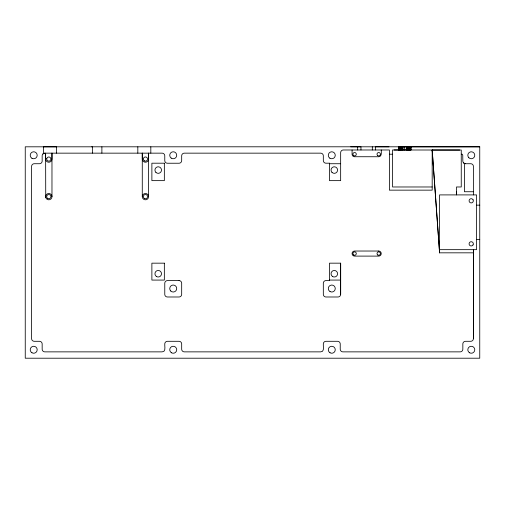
<?xml version="1.0" encoding="UTF-8"?>
<svg xmlns="http://www.w3.org/2000/svg" width="505" height="505" viewBox="0 0 505 505"><rect width="100%" height="100%" fill="white"/><g stroke="black" fill="none" stroke-linecap="round" stroke-linejoin="round"><path stroke-width="0.76" d="M51.971 196.641A3.169 3.169 0 0 0 47.211 193.895A3.169 3.169 0 0 0 47.211 199.387A3.169 3.169 0 0 0 51.971 196.641L51.971 153.154L51.971 159.056A3.169 3.169 0 0 1 48.802 162.225A3.169 3.169 0 0 1 45.627 159.056L45.627 153.154L45.734 197.461M142.277 196.641L142.277 153.154L142.277 159.056A3.169 3.169 0 0 0 145.446 162.225A3.169 3.169 0 0 0 148.621 159.056L148.621 153.154L148.621 196.641A3.169 3.169 0 0 1 143.862 199.387A3.169 3.169 0 0 1 143.862 193.895A3.169 3.169 0 0 1 148.621 196.641M42.938 153.93L44.806 153.154L162.13 153.154A2.645 2.645 0 0 1 164.769 155.799L164.769 160.603A2.645 2.645 0 0 0 167.414 163.241L179.041 163.235A2.645 2.645 0 0 0 181.68 160.59L181.68 155.799A2.645 2.645 0 0 1 184.325 153.154L320.675 153.154A2.645 2.645 0 0 1 323.32 155.799L323.32 160.552A2.645 2.645 0 0 0 325.959 163.197L329.475 163.197L329.475 180.639L340.654 180.639L340.654 152.63A2.645 2.645 0 0 1 343.293 149.985L389.38 149.985L389.38 190.151L432.185 190.151L432.185 150.036L461.254 150.036L461.254 186.976L456.495 186.976L456.469 194.905L456.495 191.736M340.654 294.346L340.654 263.168L329.475 263.168L329.475 280.591L325.959 280.584A2.645 2.645 0 0 0 323.32 283.223L323.32 294.346A2.645 2.645 0 0 0 325.959 296.99L338.009 296.99A2.645 2.645 0 0 0 340.654 294.346L340.654 263.168M439.584 252.828L432.185 150.036L439.584 252.828L439.584 249.659L476.581 249.659L476.581 194.905L439.558 194.905L439.584 252.828L473.406 252.828L473.406 338.653A2.645 2.645 0 0 1 470.767 341.298L465.484 341.298A2.645 2.645 0 0 0 462.839 343.943L462.839 349.226A2.645 2.645 0 0 1 460.194 351.865L342.87 351.865A2.645 2.645 0 0 1 340.231 349.226L340.231 343.943A2.645 2.645 0 0 0 337.586 341.298L325.959 341.298A2.645 2.645 0 0 0 323.32 343.943C323.048 346.266 324.753 351.947 320.675 351.865L184.325 351.865A2.645 2.645 0 0 1 181.68 349.226L181.68 343.943A2.645 2.645 0 0 0 179.041 341.298L167.414 341.298A2.645 2.645 0 0 0 164.769 343.943C164.504 346.266 166.208 351.947 162.13 351.865L44.806 351.865A2.645 2.645 0 0 1 42.161 349.226L42.161 343.943A2.645 2.645 0 0 0 39.516 341.298L34.233 341.298A2.645 2.645 0 0 1 31.594 338.653L31.594 166.366A2.645 2.645 0 0 1 34.233 163.727L39.516 163.727A2.645 2.645 0 0 0 42.161 161.082L42.161 155.799A2.645 2.645 0 0 1 44.806 153.154M473.381 194.905L473.406 166.366A2.645 2.645 0 0 0 470.767 163.727L465.484 163.727L463.615 162.951M432.185 186.976L392.549 186.976L392.549 149.985L411.019 149.985L411.019 146.816M91.759 146.822L92.371 146.816L92.371 153.154M350.723 146.803L479.75 146.816L479.75 358.209L25.25 358.209L25.25 146.816L360.961 146.797L360.961 149.985M479.75 146.816L398.388 146.816L398.394 149.985M389.38 154.214L392.549 154.214M461.254 154.214L462.283 154.214L462.75 155.117L462.839 161.082A2.645 2.645 0 0 0 465.484 163.727M340.654 163.727L329.475 163.727L329.475 163.197M476.581 205.156L479.75 205.156M476.581 239.408L479.75 239.408M340.654 280.079L329.475 280.079L329.475 280.591M388.976 146.81L375.625 146.791L375.619 149.985M394.134 149.985L459.67 150.036M473.381 191.742L464.423 191.736L464.417 163.481M357.66 146.791L357.673 149.985M473.406 252.828L473.381 249.659L473.406 338.653M410.83 146.816L410.83 149.985M410.199 146.816L410.199 149.985M409.694 146.816L409.694 149.998M409.189 146.816L409.189 149.985M408.532 146.816L408.532 149.985M407.876 146.816L407.876 149.985M407.112 146.816L407.112 149.985M406.348 146.816L406.348 149.985M404.707 146.816L404.707 149.985M403.066 146.816L403.066 149.985M402.296 146.816L402.302 149.985M401.532 146.816L401.532 149.985M400.875 146.816L400.875 149.985M400.219 146.816L400.219 149.985M399.714 146.816L399.72 149.985M399.215 146.816L399.215 149.985M398.893 146.816L398.899 149.985M398.578 146.816L398.578 149.985M381.231 149.985C381.206 152.144 382.133 156.373 378.883 156.746L354.333 156.733A2.538 2.538 0 0 1 352.08 153.937L352.08 149.985M372.324 146.791L372.324 149.985M150.818 146.816L150.818 153.154M137.821 146.816L137.821 153.154M101.884 146.816L101.884 153.154M56.434 153.154L56.434 146.822L43.43 146.816L43.43 153.552M46.744 158.564L46.687 159.113A2.115 2.115 0 0 0 50.853 159.548L50.91 158.999A2.115 2.115 0 0 0 46.744 158.564M473.04 244.9L472.705 245.342A2.115 2.115 0 0 1 469.713 245.342A2.115 2.115 0 0 1 469.713 242.35A2.115 2.115 0 0 1 472.705 242.35L473.04 242.785A2.115 2.115 0 0 1 473.04 244.9M164.346 163.197L151.879 163.197L151.879 180.639L164.346 180.639L164.346 163.197M378.687 251.029L354.586 251.029A2.538 2.538 0 0 0 352.067 253.586A2.538 2.538 0 0 0 354.624 256.104L378.718 256.104A2.538 2.538 0 0 0 381.237 253.548A2.538 2.538 0 0 0 378.687 251.029M164.346 263.168L151.879 263.168L151.879 280.079L164.346 280.079L164.346 263.168M179.041 280.603L167.414 280.603A2.645 2.645 0 0 0 164.769 283.248L164.769 294.346A2.645 2.645 0 0 0 167.414 296.99L179.041 296.99A2.645 2.645 0 0 0 181.68 294.346L181.68 283.248A2.645 2.645 0 0 0 179.041 280.603M473.084 199.822L472.762 199.374A2.115 2.115 0 0 0 469.252 199.999A2.115 2.115 0 0 0 471.31 202.915A2.115 2.115 0 0 0 473.084 199.822M377.86 255.031A1.692 1.692 0 0 0 380.391 253.567A1.692 1.692 0 0 0 377.86 252.102A1.692 1.692 0 0 0 377.86 255.031M353.715 255.006A1.692 1.692 0 0 0 356.296 253.617A1.692 1.692 0 0 0 353.803 252.077A1.692 1.692 0 0 0 353.715 255.006M353.759 155.679A1.692 1.692 0 0 0 356.296 154.214A1.692 1.692 0 0 0 353.759 152.75A1.692 1.692 0 0 0 353.759 155.679M377.626 155.515A1.692 1.692 0 0 0 380.372 154.492A1.692 1.692 0 0 0 378.112 152.63A1.692 1.692 0 0 0 377.626 155.515M156.304 276.393A3.276 3.276 0 0 0 161.48 274.064A3.276 3.276 0 0 0 156.872 270.749A3.276 3.276 0 0 0 156.304 276.393M155.9 172.382A3.276 3.276 0 0 0 161.385 170.917A3.276 3.276 0 0 0 157.371 166.902A3.276 3.276 0 0 0 155.9 172.382M331.993 172.382A3.276 3.276 0 0 0 337.473 170.917A3.276 3.276 0 0 0 333.464 166.902A3.276 3.276 0 0 0 331.993 172.382M332.505 276.469A3.276 3.276 0 0 0 337.58 273.931A3.276 3.276 0 0 0 332.845 270.806A3.276 3.276 0 0 0 332.505 276.469M468.829 157.737A3.491 3.491 0 0 0 474.662 156.171A3.491 3.491 0 0 0 470.389 151.898A3.491 3.491 0 0 0 468.829 157.737M47.741 198.471A2.115 2.115 0 0 0 50.91 196.641A2.115 2.115 0 0 0 47.741 194.81A2.115 2.115 0 0 0 47.741 198.471M144.392 160.887A2.115 2.115 0 0 0 147.561 159.056A2.115 2.115 0 0 0 144.392 157.225A2.115 2.115 0 0 0 144.392 160.887M144.392 198.471A2.115 2.115 0 0 0 147.561 196.641A2.115 2.115 0 0 0 144.392 194.81A2.115 2.115 0 0 0 144.392 198.471M329.872 158.198A3.491 3.491 0 0 0 335.257 155.452A3.491 3.491 0 0 0 330.188 152.163A3.491 3.491 0 0 0 329.872 158.198M171.189 158.103A3.491 3.491 0 0 0 176.7 155.616A3.491 3.491 0 0 0 171.795 152.087A3.491 3.491 0 0 0 171.189 158.103M31.96 158.292A3.491 3.491 0 0 0 37.193 155.269A3.491 3.491 0 0 0 31.96 152.251A3.491 3.491 0 0 0 31.96 158.292M31.96 352.774A3.491 3.491 0 0 0 37.193 349.75A3.491 3.491 0 0 0 31.96 346.733A3.491 3.491 0 0 0 31.96 352.774M171.479 352.787A3.503 3.503 0 0 0 176.725 349.75A3.503 3.503 0 0 0 171.479 346.72A3.503 3.503 0 0 0 171.479 352.787M330.03 352.774A3.491 3.491 0 0 0 335.263 349.75A3.491 3.491 0 0 0 330.03 346.733A3.491 3.491 0 0 0 330.03 352.774M469.549 352.774A3.491 3.491 0 0 0 474.782 349.75A3.491 3.491 0 0 0 469.549 346.733A3.491 3.491 0 0 0 469.549 352.774M330.03 291.555A3.491 3.491 0 0 0 335.263 288.532A3.491 3.491 0 0 0 330.03 285.514A3.491 3.491 0 0 0 330.03 291.555M170.759 291A3.491 3.491 0 0 0 176.599 289.434A3.491 3.491 0 0 0 172.325 285.161A3.491 3.491 0 0 0 170.759 291"/></g></svg>
